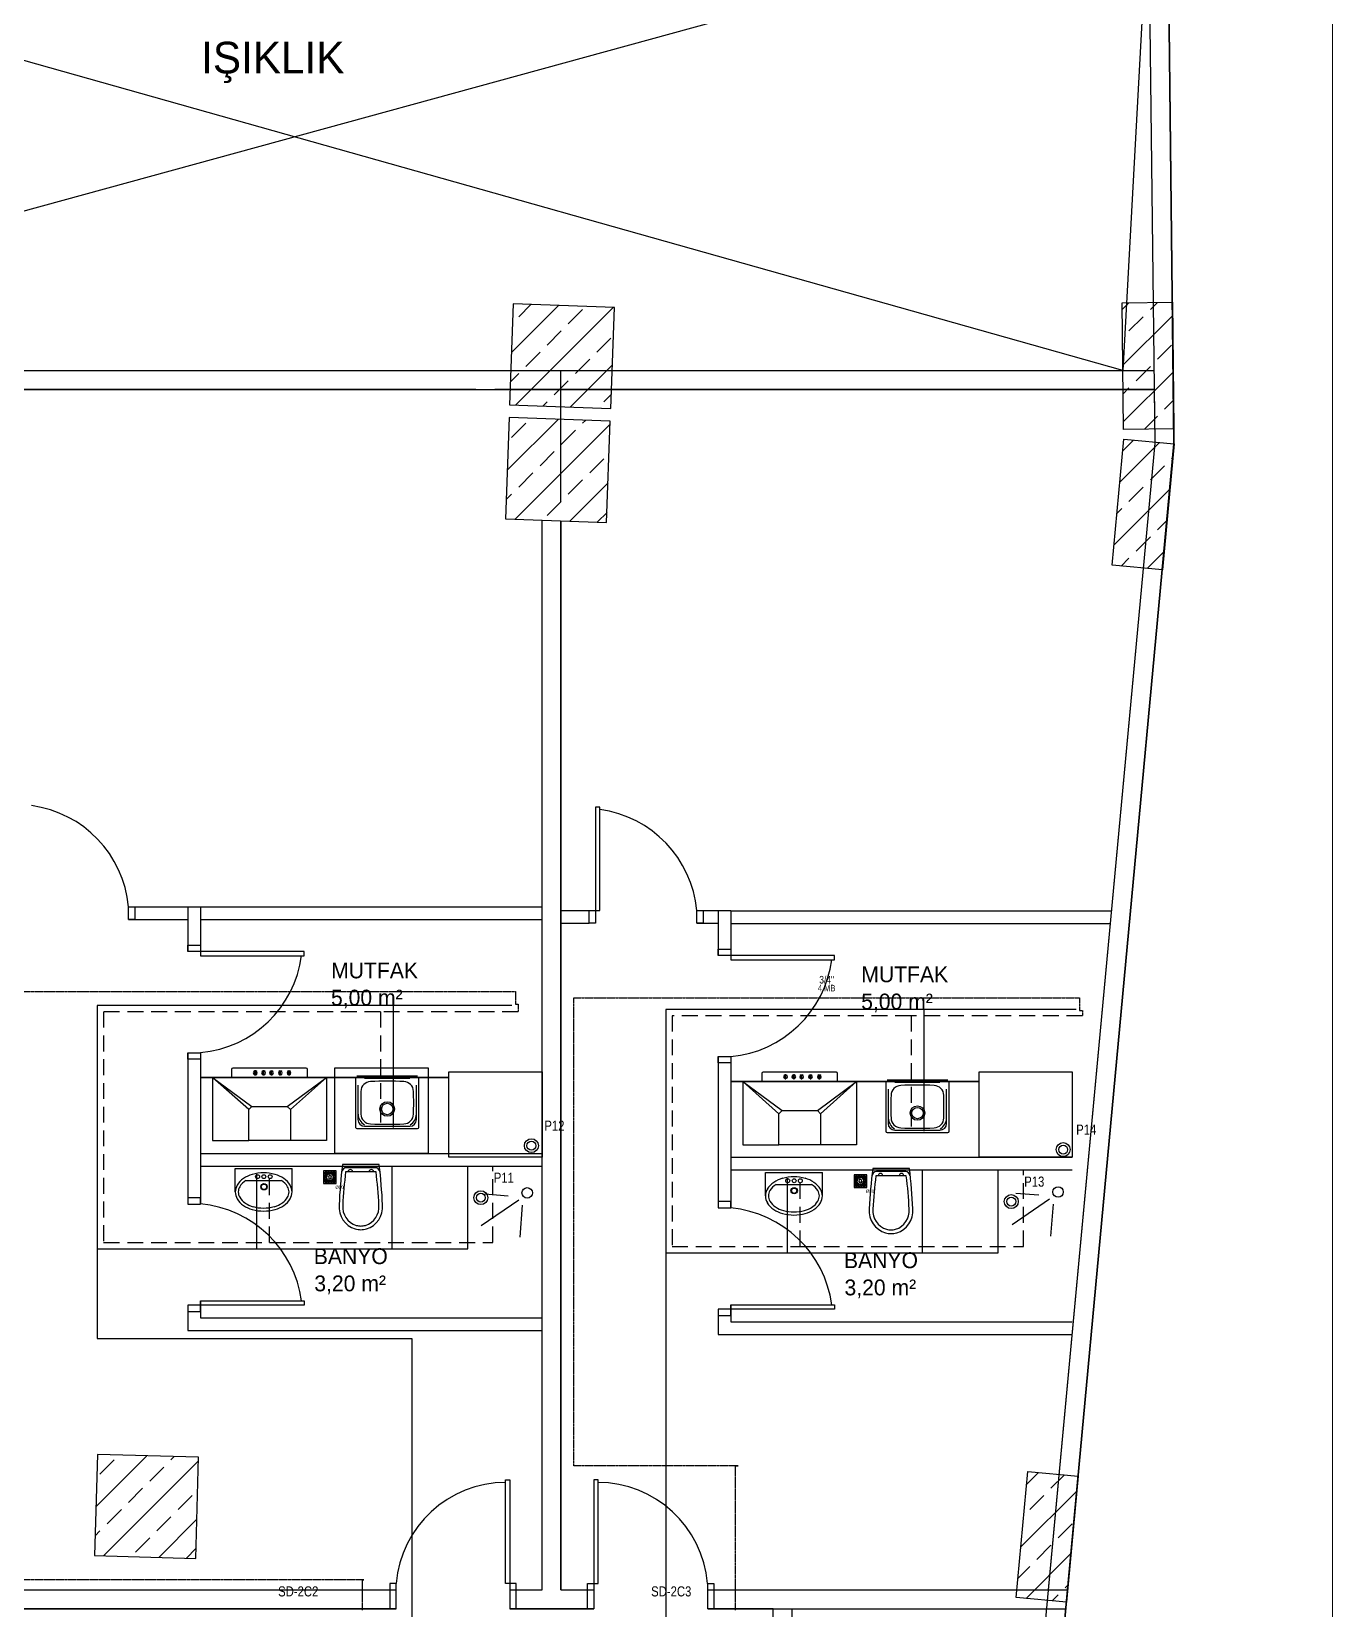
# Model space of a CAD drawing. Header units: centimetres. Extents: x 247996 to 315152, y -468471 to -440326.
# Drawn here: x 257672 to 258701, y -444081 to -442834 of the extents above; entities that cross this region are included whole.
import ezdxf
from ezdxf.enums import TextEntityAlignment as Align

# ---------------------------------------------------------------- set-up
doc = ezdxf.new("R2010")
doc.units = ezdxf.units.CM
doc.linetypes.add('0', pattern=[500, 500])
doc.linetypes.add('BASMA HATTI', pattern=[0.375, 0.25, -0.125])
for name, color, linetype, lineweight in [('SCOTT-ANTED', 144, 'Continuous', 0), ('SCOTT-MTY-SICAKSU-BORU', 1, 'BASMA HATTI', 30), ('SCOTT-MTY-SOGUKSU-BORU', 5, '0', 30), ('SCOTT-MTY-TEMIZSU-CAP', 101, 'Continuous', 30)]:
    doc.layers.add(name, color=color, linetype=linetype, lineweight=lineweight)
for name, color, linetype in [('SCOTT-MD-YUK-BIRIMI', 7, 'Continuous'), ('SCOTT-MKDU0', 50, 'Continuous'), ('SCOTT-MTY-PISSU-KOLON', 211, 'Continuous'), ('SCOTT-MTY-PISSU-KOLONNO', 211, 'Continuous'), ('SCOTT-MTY-SAYAC', 3, 'Continuous'), ('SCOTT-MTY-TEFRIS', 15, 'Continuous'), ('SCOTT-MTY-VANA', 1, 'Continuous')]:
    doc.layers.add(name, color=color, linetype=linetype)
doc.styles.add('CAP', font='wturkce.SHX', dxfattribs={"width": 0.65})
doc.styles.add('MtXpl_Comic_Sans_MS', font='comic.ttf')
doc.styles.add('ROTAS', font='arial.ttf')

# ---------------------------------------------------------------- blocks, each defined once
blk = doc.blocks.new('T-KOLON-P')
for radius in [5.5, 3.5]:
    blk.add_circle((0, 0), radius)
blk = doc.blocks.new('SUZGEC1')
at = {"layer": 'SCOTT-MTY-TEFRIS'}
blk.add_lwpolyline([(-5, -5), (-5, 5), (5, 5), (5, -5)], close=True, dxfattribs=at)
for points in [[(-4.3, 3.9), (-2, 1.5, 0.029484), (-2.2, 1.3), (-4.3, 2.5)], [(-2.5, 0.3), (-4.3, 0.3), (-4.3, 1.7), (-2.4, 0.7, 0.032775)], [(-3.9, 4.3), (-2.5, 4.3), (-1.3, 2.2, 0.029484), (-1.5, 2)], [(-0.7, 2.4, -0.032775), (-0.3, 2.5), (-0.3, 4.3), (-1.7, 4.3)], [(0.3, 2.5), (0.3, 4.3), (1.7, 4.3), (0.7, 2.4, 0.032775)], [(1.3, 2.2), (2.5, 4.3), (3.9, 4.3), (1.5, 2, 0.029484)], [(4.3, 3.9), (2, 1.5, -0.029484), (2.2, 1.3), (4.3, 2.5)], [(4.3, 0.3), (4.3, 1.7), (2.4, 0.7, -0.032775), (2.5, 0.3)], [(-2.5, -0.3), (-4.3, -0.3), (-4.3, -1.7), (-2.4, -0.7, -0.032775)], [(-4.3, -3.9), (-2, -1.5, -0.029484), (-2.2, -1.3), (-4.3, -2.5)], [(-3.9, -4.3), (-2.5, -4.3), (-1.3, -2.2, -0.029484), (-1.5, -2)], [(-0.3, -4.3), (-1.7, -4.3), (-0.7, -2.4, 0.032775), (-0.3, -2.5)], [(0.3, -2.5), (0.3, -4.3), (1.7, -4.3), (0.7, -2.4, -0.032775)], [(2.5, -4.3), (1.3, -2.2, 0.029484), (1.5, -2), (3.9, -4.3)], [(4.3, -2.5), (4.3, -3.9), (2, -1.5, 0.029484), (2.2, -1.3)], [(4.3, -0.3), (4.3, -1.7), (2.4, -0.7, 0.032775), (2.5, -0.3)]]:
    blk.add_lwpolyline(points, format="xyb", close=True, dxfattribs=at)
blk.add_circle((0, 0), 1.25, dxfattribs=at)
at = {"layer": 'SCOTT-MD-YUK-BIRIMI', "color": 6, "style": 'CAP'}
for tag, p in [('PS', (-2.1, 0)), ('PSCP', (4.3, 6.7))]:
    blk.add_attdef(tag, p, '', height=2.5, dxfattribs=at)

msp = doc.modelspace()

# ---------------------------------------------------------------- linework, layer by layer
at = {"layer": 'SCOTT-ANTED'}
msp.add_line((258701, -440326.5), (258701, -447826.5), dxfattribs=at)
at = {"layer": 'SCOTT-MKDU0', "color": 8, "ltscale": 0.03}
for p, q in [((258575.7, -443160.1), (258545.4, -440514.4)), ((258545.4, -440514.4), (258575.7, -443160.1)), ((258560.7, -443159.5), (258530.6, -440529.3)), ((257206.8, -443102.1), (258555.5, -442732.1)), ((258535.2, -443102.1), (257225.5, -442732.9)), ((258555.5, -442732.1), (258535.2, -443102.1)), ((258053.1, -443049.5), (258050.3, -443129.4)), ((258051.8, -443087.8), (258088.8, -443050.7)), ((258133.1, -443052.3), (258053.1, -443049.5)), ((258054.9, -443129.6), (258132.2, -443052.3)), ((258057.5, -443059.6), (258067.1, -443050)), ((258096.7, -443065.2), (258108, -443054)), ((258130.2, -443132.3), (258133.1, -443052.3)), ((258534.6, -443048.7), (258574.6, -443048.2)), ((258534.6, -443053.9), (258539.9, -443048.6)), ((258535.7, -443148.7), (258534.6, -443048.7)), ((258557, -443054), (258562.7, -443048.4)), ((258574.6, -443048.2), (258575.7, -443148.2)), ((258535.1, -443098.3), (258574.7, -443058.8)), ((258540.1, -443070.9), (258551.4, -443059.6)), ((258079.9, -443082.1), (258091.1, -443070.9)), ((258119.2, -443087.7), (258130.4, -443076.5)), ((258562.6, -443093.3), (258573.8, -443082.1)), ((258063.1, -443098.9), (258074.3, -443087.7)), ((258102.4, -443104.5), (258113.6, -443093.3)), ((257206.8, -443102.1), (258560, -443102.1)), ((258050.9, -443111.1), (258057.5, -443104.5)), ((258090.9, -443205.8), (258090.9, -443102.1)), ((258098.2, -443131.1), (258131.4, -443097.9)), ((258535.6, -443142.7), (258575.2, -443103.2)), ((258545.8, -443110.2), (258557, -443098.9)), ((257206, -443117.1), (258560.2, -443117.1)), ((258023.6, -443117.1), (257528.6, -443117.1)), ((258560.2, -443117.1), (258038.6, -443117.1)), ((258085.5, -443121.4), (258096.7, -443110.2)), ((258535.4, -443120.5), (258540.1, -443115.8)), ((258560.7, -443159.5), (258560.2, -443117.1)), ((258050.3, -443129.4), (258130.2, -443132.3)), ((258076.6, -443130.3), (258079.9, -443127)), ((258124.8, -443127), (258130.6, -443121.2)), ((258568.2, -443132.6), (258575.5, -443125.4)), ((258049.9, -443139.4), (258047, -443219.4)), ((258048.4, -443180.9), (258088.6, -443140.8)), ((258129.9, -443142.3), (258049.9, -443139.4)), ((258051.8, -443155.1), (258063.1, -443143.8)), ((258054.6, -443219.6), (258129.8, -443144.5)), ((258108, -443143.8), (258110.2, -443141.6)), ((258127, -443222.2), (258129.9, -443142.3)), ((258552.3, -443148.5), (258562.6, -443138.2)), ((258091.1, -443160.7), (258102.4, -443149.4)), ((258526.8, -443256), (258536, -443156.4)), ((258535.2, -443165.6), (258543.7, -443157.2)), ((258575.7, -443148.2), (258535.7, -443148.7)), ((258536, -443156.4), (258575.8, -443160.1)), ((258575, -443148.2), (258575.7, -443147.6)), ((258074.3, -443177.5), (258085.5, -443166.3)), ((258188.5, -447327.5), (258575.7, -443160.1)), ((258575.7, -443160.1), (258188.5, -447327.5)), ((258461.1, -444231), (258560.7, -443159.5)), ((258476.5, -444066), (258560.7, -443159.5)), ((258532.9, -443190.4), (258564.2, -443159.1)), ((258575.8, -443160.1), (258566.6, -443259.7)), ((258113.6, -443183.1), (258124.8, -443171.9)), ((258557, -443188.7), (258568.2, -443177.5)), ((258573.8, -443171.9), (258574.9, -443170.9)), ((258057.5, -443194.3), (258068.7, -443183.1)), ((258096.7, -443200), (258108, -443188.7)), ((258098, -443221.2), (258128.1, -443191)), ((258540.1, -443205.6), (258551.4, -443194.3)), ((258047.6, -443204.2), (258051.8, -443200)), ((258079.9, -443216.8), (258091.1, -443205.6)), ((258528.3, -443239.9), (258572.6, -443195.6)), ((258047, -443219.4), (258127, -443222.2)), ((258119.7, -443221.9), (258127.3, -443214.3)), ((258530.6, -443215.1), (258534.5, -443211.2)), ((258075.9, -444066), (258075.9, -443220.4)), ((258075.9, -444066), (258075.9, -443220.4)), ((258090.9, -444066), (258090.9, -443220.9)), ((258090.9, -443220.9), (258090.9, -444066)), ((258562.6, -443228), (258570.3, -443220.4)), ((258545.8, -443244.9), (258557, -443233.6)), ((258566.6, -443259.7), (258526.8, -443256)), ((258533.9, -443256.7), (258540.1, -443250.5)), ((258554.5, -443258.6), (258568, -443245.1)), ((257748.9, -443526), (257805.9, -443526)), ((257795.9, -443526), (257795.9, -443561.4)), ((257805.9, -443526), (257805.9, -443564.7)), ((257805.9, -443526.1), (258075.9, -443526.1)), ((258090.9, -443529.1), (258113.9, -443529.1)), ((258198.3, -443529.1), (258225.2, -443529.1)), ((258215.2, -443529.1), (258215.2, -443564.5)), ((258225.2, -443529.1), (258225.2, -443567.9)), ((258225.2, -443529.2), (258526.4, -443529.2)), ((257748.9, -443536), (257795.9, -443536)), ((257805.9, -443536.1), (258075.9, -443536.1)), ((258090.9, -443539.1), (258113.3, -443539.1)), ((258198.3, -443539.1), (258215.2, -443539.1)), ((258225.2, -443539.2), (258525.4, -443539.2)), ((257795.9, -443641.4), (257795.9, -443761)), ((257805.9, -443641.4), (257805.9, -443761)), ((257830.4, -443654.6), (257830.4, -443660.9)), ((257889.4, -443653.6), (257831.4, -443653.6)), ((257848.8, -443656.3), (257848.8, -443655.8)), ((257849.5, -443655.8), (257848.8, -443655.8)), ((257849.5, -443656.3), (257849.5, -443655.8)), ((257855.4, -443656.3), (257855.4, -443655.8)), ((257856, -443655.8), (257855.4, -443655.8)), ((257856, -443656.3), (257856, -443655.8)), ((257861.6, -443656.3), (257861.6, -443655.8)), ((257861.6, -443655.8), (257862.2, -443655.8)), ((257862.2, -443656.3), (257862.2, -443655.8)), ((257868.6, -443656.3), (257868.6, -443655.8)), ((257868.6, -443655.8), (257869.2, -443655.8)), ((257869.2, -443656.3), (257869.2, -443655.8)), ((257875.6, -443656.3), (257875.6, -443655.8)), ((257875.6, -443655.8), (257876.2, -443655.8)), ((257876.2, -443656.3), (257876.2, -443655.8)), ((257890.4, -443660.9), (257890.4, -443654.6)), ((257912.1, -443721), (257912.1, -443653.3)), ((257912.1, -443653.3), (257985.8, -443653.3)), ((257985.8, -443653.3), (257985.8, -443721)), ((258215.2, -443644.5), (258215.2, -443764.1)), ((258225.2, -443644.5), (258225.2, -443764.1)), ((257805.9, -443661), (258002.3, -443661)), ((258002.3, -443661), (257805.9, -443661)), ((258002.3, -443661), (257805.9, -443661)), ((257843.9, -443686.4), (257815.4, -443660.9)), ((257815.4, -443660.9), (257846.4, -443683.9)), ((257905.4, -443660.9), (257815.4, -443660.9)), ((257815.4, -443660.9), (257815.4, -443710.9)), ((257848.8, -443658.9), (257848.8, -443656.3)), ((257848.8, -443658.9), (257849.5, -443658.9)), ((257849.5, -443658.9), (257849.5, -443656.3)), ((257855.4, -443658.9), (257855.4, -443656.3)), ((257855.4, -443658.9), (257856, -443658.9)), ((257856, -443658.9), (257856, -443656.3)), ((257861.6, -443658.9), (257861.6, -443656.3)), ((257861.6, -443658.9), (257862.2, -443658.9)), ((257862.2, -443658.9), (257862.2, -443656.3)), ((257868.6, -443658.9), (257868.6, -443656.3)), ((257868.6, -443658.9), (257869.2, -443658.9)), ((257869.2, -443658.9), (257869.2, -443656.3)), ((257874.4, -443683.9), (257905.4, -443660.9)), ((257875.6, -443658.9), (257875.6, -443656.3)), ((257875.6, -443658.9), (257876.2, -443658.9)), ((257876.2, -443658.9), (257876.2, -443656.3)), ((257905.4, -443660.9), (257876.9, -443686.4)), ((257905.4, -443660.9), (257905.4, -443710.9)), ((257928.5, -443660.9), (257928.5, -443700.4)), ((257977.5, -443659.9), (257929.5, -443659.9)), ((257930.3, -443667.1), (257930.3, -443694.2)), ((257971.3, -443661.8), (257935.6, -443661.8)), ((257976.6, -443694.2), (257976.6, -443667.1)), ((257978.5, -443700.4), (257978.5, -443660.9)), ((258002.3, -443724.1), (258002.3, -443656.4)), ((258002.3, -443656.4), (258075.9, -443656.4)), ((258075.9, -443656.4), (258075.9, -443724.1)), ((258225.2, -443664.1), (258421.6, -443664.1)), ((258421.6, -443664.1), (258225.2, -443664.1)), ((258421.6, -443664.1), (258225.2, -443664.1)), ((258263.2, -443689.6), (258234.7, -443664.1)), ((258234.7, -443664.1), (258265.7, -443687.1)), ((258324.7, -443664.1), (258234.7, -443664.1)), ((258234.7, -443664.1), (258234.7, -443714.1)), ((258249.7, -443657.8), (258249.7, -443664.1)), ((258308.7, -443656.8), (258250.7, -443656.8)), ((258268.2, -443659.4), (258268.2, -443658.9)), ((258268.8, -443658.9), (258268.2, -443658.9)), ((258268.2, -443662), (258268.2, -443659.4)), ((258268.2, -443662), (258268.8, -443662)), ((258268.8, -443659.4), (258268.8, -443658.9)), ((258268.8, -443662), (258268.8, -443659.4)), ((258274.8, -443659.4), (258274.8, -443658.9)), ((258275.4, -443658.9), (258274.8, -443658.9)), ((258274.8, -443662), (258274.8, -443659.4)), ((258274.8, -443662), (258275.4, -443662)), ((258275.4, -443659.4), (258275.4, -443658.9)), ((258275.4, -443662), (258275.4, -443659.4)), ((258280.9, -443659.4), (258280.9, -443658.9)), ((258280.9, -443658.9), (258281.5, -443658.9)), ((258280.9, -443662), (258280.9, -443659.4)), ((258280.9, -443662), (258281.5, -443662)), ((258281.5, -443659.4), (258281.5, -443658.9)), ((258281.5, -443662), (258281.5, -443659.4)), ((258287.9, -443659.4), (258287.9, -443658.9)), ((258287.9, -443658.9), (258288.5, -443658.9)), ((258287.9, -443662), (258287.9, -443659.4)), ((258287.9, -443662), (258288.5, -443662)), ((258288.5, -443659.4), (258288.5, -443658.9)), ((258288.5, -443662), (258288.5, -443659.4)), ((258293.7, -443687.1), (258324.7, -443664.1)), ((258294.9, -443659.4), (258294.9, -443658.9)), ((258294.9, -443658.9), (258295.5, -443658.9)), ((258294.9, -443662), (258294.9, -443659.4)), ((258294.9, -443662), (258295.5, -443662)), ((258295.5, -443659.4), (258295.5, -443658.9)), ((258295.5, -443662), (258295.5, -443659.4)), ((258324.7, -443664.1), (258296.2, -443689.6)), ((258309.7, -443664.1), (258309.7, -443657.8)), ((258324.7, -443664.1), (258324.7, -443714.1)), ((258347.8, -443664.1), (258347.8, -443703.5)), ((258396.8, -443663.1), (258348.8, -443663.1)), ((258390.6, -443664.9), (258354.9, -443664.9)), ((258397.8, -443703.5), (258397.8, -443664.1)), ((258421.6, -443724.1), (258421.6, -443656.4)), ((258421.6, -443656.4), (258495.2, -443656.4)), ((258495.2, -443656.4), (258495.2, -443724.1)), ((258349.6, -443670.2), (258349.6, -443697.3)), ((258395.9, -443697.3), (258395.9, -443670.2)), ((257929.5, -443701.4), (257977.5, -443701.4)), ((257935.6, -443699.5), (257971.3, -443699.5)), ((258348.8, -443704.5), (258396.8, -443704.5)), ((258354.9, -443702.6), (258390.6, -443702.6)), ((257815.4, -443710.9), (257843.9, -443710.9)), ((257905.4, -443710.9), (257876.9, -443710.9)), ((258234.7, -443714.1), (258263.2, -443714.1)), ((258324.7, -443714.1), (258296.2, -443714.1)), ((257805.9, -443721), (258075.9, -443721)), ((257985.8, -443721), (257912.1, -443721)), ((258075.9, -443724.1), (258002.3, -443724.1)), ((258225.2, -443724.1), (258495.2, -443724.1)), ((258495.2, -443724.1), (258421.6, -443724.1)), ((257805.9, -443731), (258075.9, -443731)), ((257805.9, -443741), (257805.9, -443761)), ((257833.2, -443732.8), (257878.3, -443732.8)), ((257833.2, -443751.5), (257833.2, -443732.8)), ((257841.7, -443742.5), (257869.8, -443742.5)), ((257878.3, -443751.5), (257878.3, -443732.8)), ((258225.2, -443734.1), (258495.2, -443734.1)), ((258252.6, -443736), (258297.6, -443736)), ((258252.6, -443754.6), (258252.6, -443736)), ((258297.6, -443754.6), (258297.6, -443736)), ((258049.1, -443754.7), (258030.7, -443753.3)), ((258225.2, -443744.1), (258225.2, -443764.1)), ((258261, -443745.6), (258289.1, -443745.6)), ((258468.8, -443754), (258450.5, -443752.6)), ((258057.5, -443758), (258027.9, -443778.2)), ((258060.3, -443761.9), (258058.3, -443787.2)), ((258477.3, -443757.3), (258447.7, -443777.5)), ((258480.1, -443761.2), (258478.1, -443786.5)), ((257795.9, -443841), (257795.9, -443861)), ((257805.9, -443837.6), (257805.9, -443851)), ((257805.9, -443837.6), (257805.9, -443851)), ((258225.2, -443840.8), (258225.2, -443854.1)), ((258225.2, -443840.8), (258225.2, -443854.1)), ((257805.9, -443851), (258075.9, -443851)), ((258215.2, -443844.1), (258215.2, -443864.1)), ((258225.2, -443854.1), (258495.2, -443854.1)), ((257795.9, -443861), (258075.9, -443861)), ((258215.2, -443864.1), (258495.2, -443864.1)), ((257724.3, -443958.9), (257722.1, -444038.8)), ((257723.2, -444000.1), (257763.3, -443960)), ((257804.3, -443961.1), (257724.3, -443958.9)), ((257726.3, -443974.5), (257737.5, -443963.3)), ((257729.1, -444039), (257804.2, -443963.9)), ((257782.4, -443963.3), (257785.1, -443960.6)), ((257802, -444041.1), (257804.3, -443961.1)), ((257765.6, -443980.1), (257776.8, -443968.9)), ((258450.9, -444072), (258460.2, -443972.4)), ((258459.3, -443982.4), (258468.5, -443973.2)), ((258460.2, -443972.4), (258500, -443976.1)), ((258478.4, -443985.7), (258489, -443975.1)), ((258500, -443976.1), (258490.8, -444075.7)), ((257748.8, -443997), (257760, -443985.7)), ((257788.1, -444002.6), (257799.3, -443991.3)), ((258454.7, -444031.9), (258499, -443987.6)), ((258461.6, -444002.6), (258472.8, -443991.3)), ((257731.9, -444013.8), (257743.2, -444002.6)), ((257771.2, -444019.4), (257782.4, -444008.2)), ((257772.8, -444040.3), (257802.9, -444010.2)), ((258484, -444025), (258495.2, -444013.8)), ((257722.5, -444023.2), (257726.3, -444019.4)), ((257754.4, -444036.2), (257765.6, -444025)), ((257722.1, -444038.8), (257802, -444041.1)), ((257794.6, -444040.9), (257802.2, -444033.3)), ((258458.8, -444072.7), (258494.4, -444037.1)), ((258467.2, -444041.9), (258478.4, -444030.6)), ((258452.4, -444056.7), (258461.6, -444047.5)), ((257285.1, -444066), (257960.5, -444066)), ((257528.6, -444066), (257960.5, -444066)), ((258050.5, -444066), (258075.9, -444066)), ((258050.5, -444066), (258075.9, -444066)), ((258090.9, -444066), (258116.9, -444066)), ((258090.9, -444066), (258116.9, -444066)), ((258206.9, -444066), (258491.5, -444066)), ((258206.9, -444066), (258476.5, -444066)), ((258489.6, -444064.3), (258492.1, -444061.9)), ((258490.8, -444075.7), (258450.9, -444072)), ((258479.3, -444074.6), (258484, -444069.9)), ((257960.5, -444081), (257142.1, -444081)), ((257285.1, -444081), (257960.5, -444081)), ((258050.5, -444081), (258116.9, -444081)), ((258116.9, -444081), (258050.5, -444081)), ((258206.9, -444081), (258490.1, -444081)), ((258258.6, -444081), (258206.9, -444081)), ((258258.6, -444098), (258258.6, -444081)), ((258258.6, -444231), (258258.6, -444081)), ((258273.6, -444093), (258273.6, -444081))]:
    msp.add_line(p, q, dxfattribs=at)
for points in [[(258118.3, -443529.1), (258121.7, -443529.1), (258121.7, -443447.2), (258118.3, -443447.2)], [(257805.9, -443561.4), (257805.9, -443564.7), (257887.8, -443564.7), (257887.8, -443561.4)], [(258225.2, -443564.5), (258225.2, -443567.9), (258307.1, -443567.9), (258307.1, -443564.5)], [(257805.9, -443841), (257805.9, -443837.6), (257887.8, -443837.6), (257887.8, -443841)], [(258225.2, -443844.1), (258225.2, -443840.8), (258307.1, -443840.8), (258307.1, -443844.1)], [(258050.5, -444061), (258047.1, -444061), (258047.1, -443979.1), (258050.5, -443979.1)], [(258050.5, -444061), (258047.1, -444061), (258047.1, -443979.1), (258050.5, -443979.1)], [(258050.5, -444061), (258047.1, -444061), (258047.1, -443979.1), (258050.5, -443979.1)], [(258116.9, -444061), (258120.2, -444061), (258120.2, -443979.1), (258116.9, -443979.1)], [(258116.9, -444061), (258120.2, -444061), (258120.2, -443979.1), (258116.9, -443979.1)], [(258116.9, -444061), (258120.2, -444061), (258120.2, -443979.1), (258116.9, -443979.1)]]:
    msp.add_lwpolyline(points, close=True, dxfattribs=at)
for points in [[(257753.9, -443536), (257748.9, -443536), (257748.9, -443526), (257753.9, -443526), (257753.9, -443536)], [(258118.3, -443539.1), (258113.3, -443539.1), (258113.3, -443529.1), (258118.3, -443529.1), (258118.3, -443539.1)], [(258203.3, -443539.1), (258198.3, -443539.1), (258198.3, -443529.1), (258203.3, -443529.1), (258203.3, -443539.1)], [(257795.9, -443561.4), (257795.9, -443556.4), (257805.9, -443556.4), (257805.9, -443561.4), (257795.9, -443561.4)], [(258215.2, -443564.5), (258215.2, -443559.5), (258225.2, -443559.5), (258225.2, -443564.5), (258215.2, -443564.5)], [(257795.9, -443646.4), (257795.9, -443641.4), (257805.9, -443641.4), (257805.9, -443646.4), (257795.9, -443646.4)], [(258215.2, -443649.5), (258215.2, -443644.5), (258225.2, -443644.5), (258225.2, -443649.5), (258215.2, -443649.5)], [(257795.9, -443756), (257795.9, -443761), (257805.9, -443761), (257805.9, -443756), (257795.9, -443756)], [(258215.2, -443759.1), (258215.2, -443764.1), (258225.2, -443764.1), (258225.2, -443759.1), (258215.2, -443759.1)], [(257795.9, -443841), (257795.9, -443846), (257805.9, -443846), (257805.9, -443841), (257795.9, -443841)], [(258215.2, -443844.1), (258215.2, -443849.1), (258225.2, -443849.1), (258225.2, -443844.1), (258215.2, -443844.1)], [(257955.5, -444081), (257960.5, -444081), (257960.5, -444061), (257955.5, -444061), (257955.5, -444081)], [(257955.5, -444081), (257960.5, -444081), (257960.5, -444061), (257955.5, -444061), (257955.5, -444081)], [(257955.5, -444081), (257960.5, -444081), (257960.5, -444061), (257955.5, -444061), (257955.5, -444081)], [(258050.5, -444081), (258055.5, -444081), (258055.5, -444061), (258050.5, -444061), (258050.5, -444081)], [(258050.5, -444081), (258055.5, -444081), (258055.5, -444061), (258050.5, -444061), (258050.5, -444081)], [(258050.5, -444081), (258055.5, -444081), (258055.5, -444061), (258050.5, -444061), (258050.5, -444081)], [(258116.9, -444081), (258111.9, -444081), (258111.9, -444061), (258116.9, -444061), (258116.9, -444081)], [(258116.9, -444081), (258111.9, -444081), (258111.9, -444061), (258116.9, -444061), (258116.9, -444081)], [(258116.9, -444081), (258111.9, -444081), (258111.9, -444061), (258116.9, -444061), (258116.9, -444081)], [(258211.9, -444081), (258206.9, -444081), (258206.9, -444061), (258211.9, -444061), (258211.9, -444081)], [(258211.9, -444081), (258206.9, -444081), (258206.9, -444061), (258211.9, -444061), (258211.9, -444081)], [(258211.9, -444081), (258206.9, -444081), (258206.9, -444061), (258211.9, -444061), (258211.9, -444081)]]:
    msp.add_lwpolyline(points, dxfattribs=at)
for points in [[(257918, -443729.9, 0.01664), (257915.4, -443761.7, 0.351622), (257928.2, -443780.7, 0.068714), (257932.6, -443781.3, 0.068714), (257937, -443780.7, 0.351622), (257949.8, -443761.7, 0.01664), (257947.2, -443729.9)], [(257920.6, -443735.5, 0.016866), (257918.3, -443761.9, 0.351778), (257929, -443777.9, 0.068022), (257932.6, -443778.4, 0.068022), (257936.2, -443777.9, 0.351778), (257946.9, -443761.9, 0.016866), (257944.6, -443735.5)], [(258337.4, -443733, 0.01664), (258334.7, -443764.9, 0.351622), (258347.5, -443783.8, 0.068714), (258351.9, -443784.4, 0.068714), (258356.4, -443783.8, 0.351622), (258369.1, -443764.9, 0.01664), (258366.5, -443733)], [(258339.9, -443738.6, 0.016866), (258337.6, -443765.1, 0.351778), (258348.3, -443781, 0.068022), (258351.9, -443781.5, 0.068022), (258355.5, -443781, 0.351778), (258366.3, -443765.1, 0.016866), (258364, -443738.6)]]:
    msp.add_lwpolyline(points, format="xyb", close=True, dxfattribs=at)
for points in [[(257947.5, -443735.4, 0.389191), (257944.1, -443732.3), (257932.6, -443732.3), (257921.1, -443732.3, 0.389191), (257917.7, -443735.4, 0.389191)], [(258366.8, -443738.5, 0.389191), (258363.5, -443735.4), (258351.9, -443735.4), (258340.4, -443735.4, 0.389191), (258337.1, -443738.5, 0.389191)]]:
    msp.add_lwpolyline(points, format="xyb", dxfattribs=at)
for centre, radius in [((257850.9, -443739.4), 1.56), ((257855.9, -443739.4), 1.56), ((257860.9, -443739.4), 1.56), ((258270.2, -443742.6), 1.56), ((258275.3, -443742.6), 1.56), ((258280.2, -443742.6), 1.56), ((257856, -443747.4), 2.52), ((257856, -443747.4), 2.12), ((258064.2, -443752.2, 51), 4.14), ((258275.3, -443750.5), 2.52), ((258275.3, -443750.5), 2.12), ((258484, -443751.5, 51), 4.14)]:
    msp.add_circle(centre, radius, dxfattribs=at)
for centre, radius, start, end in [((257660.3, -443534.2), 88.9, 5.3081, 82.3253), ((258109.8, -443537.3), 88.9, 5.3081, 82.3253), ((257797.7, -443552.8), 88.9, 275.3081, 352.3253), ((258217, -443556), 88.9, 275.3081, 352.3253), ((257831.4, -443654.6), 1, 90, 180), ((257849.1, -443657.3), 1.54, 100.5379, 259.4246), ((257849.1, -443657.3), 1.54, 282.6233, 77.3765), ((257855.7, -443657.3), 1.54, 100.5379, 259.4246), ((257855.7, -443657.3), 1.54, 282.6233, 77.3765), ((257861.9, -443657.3), 1.54, 100.5379, 259.4246), ((257861.9, -443657.3), 1.54, 282.6233, 77.3765), ((257868.9, -443657.3), 1.54, 100.5379, 259.4246), ((257868.9, -443657.3), 1.54, 282.6233, 77.3765), ((257875.8, -443657.3), 1.54, 100.5379, 259.4246), ((257875.8, -443657.3), 1.54, 282.6233, 77.3765), ((257889.4, -443654.6), 1, 0, 90), ((258250.7, -443657.8), 1, 90, 180), ((258268.5, -443660.4), 1.54, 100.5379, 259.4246), ((258268.5, -443660.4), 1.54, 282.6233, 77.3765), ((258275, -443660.4), 1.54, 100.5379, 259.4246), ((258275, -443660.4), 1.54, 282.6233, 77.3765), ((258281.2, -443660.4), 1.54, 100.5379, 259.4246), ((258281.2, -443660.4), 1.54, 282.6233, 77.3765), ((258288.2, -443660.4), 1.54, 100.5379, 259.4246), ((258288.2, -443660.4), 1.54, 282.6233, 77.3765), ((258295.2, -443660.4), 1.54, 100.5379, 259.4246), ((258295.2, -443660.4), 1.54, 282.6233, 77.3765), ((258308.7, -443657.8), 1, 0, 90), ((257849.4, -443755.1), 17.2, 123.8347, 148.2866), ((257849.4, -443755.1), 14.8, 121.3767, 148.2866), ((257853.2, -443760.8), 24.1, 105.5176, 123.8347), ((257855.7, -443769.9), 33.5, 90, 105.5176), ((257855.7, -443769.9), 33.5, 74.4824, 90), ((257858.3, -443760.8), 24.1, 56.1653, 74.4824), ((257862.1, -443755.1), 14.8, 31.7134, 58.6233), ((257862.1, -443755.1), 17.2, 31.7134, 56.1653), ((257924.3, -443735.5), 1.78, 0, 180), ((257940.9, -443735.5), 1.78, 0, 180), ((258272.6, -443763.9), 24.1, 105.5176, 123.8347), ((258275.1, -443773), 33.5, 90, 105.5176), ((258275.1, -443773), 33.5, 74.4824, 90), ((258277.6, -443763.9), 24.1, 56.1653, 74.4824), ((258343.6, -443738.6), 1.78, 0, 180), ((258360.2, -443738.6), 1.78, 0, 180), ((257843.6, -443751.5), 10.3, 148.2866, 180), ((257843.6, -443751.5), 10.3, 180, 211.7134), ((257843.6, -443751.5), 7.93, 148.2866, 180), ((257843.6, -443751.5), 7.93, 180, 211.7134), ((257849.4, -443747.9), 14.8, 211.7134, 236.1653), ((257862.1, -443747.9), 14.8, 303.8347, 328.2866), ((257867.9, -443751.5), 7.93, 0, 31.7134), ((257867.9, -443751.5), 7.93, 328.2866, 0), ((257867.9, -443751.5), 10.3, 0, 31.7134), ((257867.9, -443751.5), 10.3, 328.2866, 0), ((258262.9, -443754.6), 10.3, 148.2866, 180), ((258262.9, -443754.6), 10.3, 180, 211.7134), ((258268.7, -443758.2), 17.2, 123.8347, 148.2866), ((258262.9, -443754.6), 7.93, 148.2866, 180), ((258262.9, -443754.6), 7.93, 180, 211.7134), ((258268.7, -443758.2), 14.8, 121.3767, 148.2866), ((258281.4, -443758.2), 14.8, 31.7134, 58.6233), ((258281.4, -443758.2), 17.2, 31.7134, 56.1653), ((258287.3, -443754.6), 7.93, 0, 31.7134), ((258287.3, -443754.6), 7.93, 328.2866, 0), ((258287.3, -443754.6), 10.3, 0, 31.7134), ((258287.3, -443754.6), 10.3, 328.2866, 0), ((257797.7, -443849.5), 88.9, 7.6747, 84.6919), ((257849.4, -443747.9), 17.2, 211.7134, 236.1653), ((257853.2, -443742.2), 24.1, 236.1653, 254.4824), ((257853.2, -443742.2), 21.7, 236.1653, 254.4824), ((257855.7, -443733.1), 33.5, 254.4824, 270), ((257855.7, -443733.1), 31.1, 254.4824, 270), ((257855.7, -443733.1), 31.1, 270, 285.5176), ((257855.7, -443733.1), 33.5, 270, 285.5176), ((257858.3, -443742.2), 21.7, 285.5176, 303.8347), ((257858.3, -443742.2), 24.1, 285.5176, 303.8347), ((257862.1, -443747.9), 17.2, 303.8347, 328.2866), ((258217, -443852.6), 88.9, 7.6747, 84.6919), ((258268.7, -443751), 17.2, 211.7134, 236.1653), ((258268.7, -443751), 14.8, 211.7134, 236.1653), ((258272.6, -443745.3), 24.1, 236.1653, 254.4824), ((258272.6, -443745.3), 21.7, 236.1653, 254.4824), ((258275.1, -443736.2), 31.1, 254.4824, 270), ((258275.1, -443736.2), 31.1, 270, 285.5176), ((258277.6, -443745.3), 21.7, 285.5176, 303.8347), ((258277.6, -443745.3), 24.1, 285.5176, 303.8347), ((258281.4, -443751), 14.8, 303.8347, 328.2866), ((258281.4, -443751), 17.2, 303.8347, 328.2866), ((258275.1, -443736.2), 33.5, 254.4824, 270), ((258275.1, -443736.2), 33.5, 270, 285.5176), ((258047.7, -444068.6), 87.6, 90.3687, 174.9809), ((258047.7, -444068.6), 87.6, 90.3687, 174.9809), ((258047.7, -444068.6), 87.6, 90.3687, 174.9809), ((258119.6, -444068.6), 87.6, 5.0191, 89.6313), ((258119.6, -444068.6), 87.6, 5.0191, 89.6313), ((258119.6, -444068.6), 87.6, 5.0191, 89.6313)]:
    msp.add_arc(centre, radius, start, end, dxfattribs=at)
for centre, major_axis, start_param, end_param in [((257940.6, -443672.2), (5.66, -5.66), 2.395934, 3.900021), ((257953.5, -443996.2), (332.3, 0), 1.531058, 1.610536), ((257966.3, -443672.2), (5.66, -5.66), 0.812368, 2.316455), ((258359.9, -443675.3), (5.66, -5.66), 2.395934, 3.900021), ((258372.8, -443999.3), (332.3, 0), 1.531058, 1.610536), ((258385.7, -443675.3), (5.66, -5.66), 0.812368, 2.316455), ((258264.7, -443680.9), (-234.9, -234.9), 5.470817, 5.524757), ((257953.5, -443685.9), (-4.07, -4.07), 3.926991, 10.210176), ((257642.2, -443680.9), (234.9, -234.9), 0.758428, 0.812368), ((258684, -443684.1), (-234.9, -234.9), 5.470817, 5.524757), ((258061.5, -443684.1), (234.9, -234.9), 0.758428, 0.812368), ((257940.5, -443689.7), (-7.14, -7.14), 5.524757, 6.541187), ((257940.6, -443689.7), (-5.66, -5.66), 5.524757, 7.028844), ((257953.5, -443685.9), (-3.18, -3.18), 3.926991, 10.210176), ((257966.3, -443689.7), (-5.66, -5.66), 0.825137, 2.329224), ((257966.5, -443689.7), (7.14, -7.14), -0.258001, 0.758428), ((258359.8, -443692.8), (-7.14, -7.14), 5.524757, 6.541187), ((258359.9, -443692.8), (-5.66, -5.66), 5.524757, 7.028844), ((258372.8, -443689.1), (-4.07, -4.07), 3.926991, 10.210176), ((258372.8, -443689.1), (-3.18, -3.18), 3.926991, 10.210176), ((258385.7, -443692.8), (-5.66, -5.66), 0.825137, 2.329224), ((258385.8, -443692.8), (7.14, -7.14), -0.258001, 0.758428), ((257929.5, -443700.4), (0.707, -0.707), 3.926991, 5.497787), ((257935.6, -443694.2), (-3.75, -3.75), 5.497787, 7.068583), ((257953.5, -443365.7), (332.3, 0), 4.67265, 4.752129), ((257971.3, -443694.2), (3.75, -3.75), -0.785398, 0.785398), ((257977.5, -443700.4), (0.707, -0.707), -0.785398, 0.785398), ((258348.8, -443703.5), (0.707, -0.707), 3.926991, 5.497787), ((258354.9, -443697.3), (-3.75, -3.75), 5.497787, 7.068583), ((258372.8, -443368.8), (332.3, 0), 4.67265, 4.752129), ((258390.6, -443697.3), (3.75, -3.75), -0.785398, 0.785398), ((258396.8, -443703.5), (0.707, -0.707), -0.785398, 0.785398)]:
    msp.add_ellipse(centre, major_axis=major_axis, ratio=1, start_param=start_param, end_param=end_param, dxfattribs=at)
at = {"layer": 'SCOTT-MKDU0', "color": 8, "ltscale": 0.03, "invisible_edges": 4}
for points in [[(257846.4, -443683.9), (257874.4, -443683.9), (257876.9, -443686.4), (257843.9, -443686.4)], [(257876.9, -443710.9), (257843.9, -443710.9), (257843.9, -443686.4), (257876.9, -443686.4)], [(258265.7, -443687.1), (258293.7, -443687.1), (258296.2, -443689.6), (258263.2, -443689.6)], [(258296.2, -443714.1), (258263.2, -443714.1), (258263.2, -443689.6), (258296.2, -443689.6)]]:
    msp.add_3dface(points, dxfattribs=at)
at = {"layer": 'SCOTT-MTY-SICAKSU-BORU', "ltscale": 50}
for p, q in [((257729.2, -443609.1), (257729.2, -443791.4)), ((257948.1, -443609.1), (257729.2, -443609.1)), ((258057, -443609.1), (257948.1, -443609.1)), ((258178.7, -443612.2), (258178.7, -443794.5)), ((258367.8, -443612.2), (258178.7, -443612.2)), ((258503.3, -443612.2), (258367.8, -443612.2)), ((257729.2, -443791.4), (257860.4, -443791.4)), ((257860.4, -443791.4), (258037.1, -443791.4)), ((258178.7, -443794.5), (258280, -443794.5)), ((258280, -443794.5), (258456.7, -443794.5))]:
    msp.add_line(p, q, dxfattribs=at)
at = {"layer": 'SCOTT-MTY-SICAKSU-BORU'}
for points in [[(257934, -444082), (257934, -444058), (257935, -444058), (257625, -444058), (257625, -443593), (258055, -443593), (258055, -443603), (258057, -443603), (258057, -443609.1)], [(258229, -444082), (258229, -443968), (258231, -443968), (258101, -443968), (258101, -443598), (258501, -443598), (258501, -443608), (258503.3, -443608), (258503.3, -443612.2)]]:
    msp.add_lwpolyline(points, dxfattribs=at)
at = {"layer": 'SCOTT-MTY-SICAKSU-BORU', "ltscale": 50}
for points in [[(257948.1, -443609.1), (257948.1, -443700.4)], [(258367.8, -443612.2), (258367.8, -443703.5)], [(257860.4, -443791.4), (257860.4, -443737.4)], [(258037.1, -443791.4), (258037.1, -443731)], [(258280, -443794.5), (258280, -443740.5)], [(258456.7, -443794.5), (258456.7, -443734.1)]]:
    msp.add_lwpolyline(points, dxfattribs=at)
at = {"layer": 'SCOTT-MTY-SOGUKSU-BORU', "ltscale": 50}
for p, q in [((257724.2, -443604.1), (257724.2, -443796.4)), ((257958.1, -443604.1), (257724.2, -443604.1)), ((258052, -443604.1), (257958.1, -443604.1)), ((258173.7, -443607.2), (258173.7, -443799.5)), ((258377.8, -443607.2), (258173.7, -443607.2)), ((258498.3, -443607.2), (258377.8, -443607.2)), ((257724.2, -443796.4), (257850.4, -443796.4)), ((257850.4, -443796.4), (257957.4, -443796.4)), ((257957.4, -443796.4), (258017.1, -443796.4)), ((258173.7, -443799.5), (258270, -443799.5)), ((258270, -443799.5), (258376.9, -443799.5)), ((258376.9, -443799.5), (258436.7, -443799.5))]:
    msp.add_line(p, q, dxfattribs=at)
for points in [[(257958.1, -443604.1), (257958.1, -443700.4)], [(258377.8, -443607.2), (258377.8, -443703.5)], [(257850.4, -443796.4), (257850.4, -443737.4)], [(257957.4, -443796.4), (257957.4, -443731.1)], [(258017.1, -443796.4), (258017.1, -443731)], [(258270, -443799.5), (258270, -443740.5)], [(258376.9, -443799.5), (258376.9, -443734.2)], [(258436.7, -443799.5), (258436.7, -443734.1)], [(257724.2, -443796.4), (257724.2, -443867.2), (257973, -443867.2), (257973, -444125.8)], [(258173.7, -443799.5), (258173.7, -443870.3), (258173.7, -443870.3), (258173.7, -444025.1), (258173.7, -444025.1), (258173.7, -444092.5)]]:
    msp.add_lwpolyline(points, dxfattribs=at)

# ---------------------------------------------------------------- block references
at = {"layer": 'SCOTT-MTY-PISSU-KOLON'}
for p in [(258067.5, -443714.9), (258488.1, -443718), (258027.5, -443756), (258447, -443759.1)]:
    msp.add_blockref('T-KOLON-P', p, dxfattribs=at)
at = {"layer": 'SCOTT-MTY-VANA'}
ref = msp.add_blockref('SUZGEC1', (257908.2, -443739.8), dxfattribs=dict(at, xscale=-1, rotation=180))
ref.add_attrib('PS', '2 SB', (257903.8, -443742.3), dxfattribs={"layer": 'SCOTT-MD-YUK-BIRIMI', "color": 6, "height": 2.5, "style": 'CAP'})
ref.add_attrib('PSCP', '%%C50', (257912.5, -443749), dxfattribs={"layer": 'SCOTT-MD-YUK-BIRIMI', "color": 6, "height": 2.5, "style": 'CAP'})
ref = msp.add_blockref('SUZGEC1', (258327.7, -443742.9), dxfattribs=dict(at, xscale=-1, rotation=180))
ref.add_attrib('PS', '2 SB', (258323.4, -443745.4), dxfattribs={"layer": 'SCOTT-MD-YUK-BIRIMI', "color": 6, "height": 2.5, "style": 'CAP'})
ref.add_attrib('PSCP', '%%C50', (258332, -443752.1), dxfattribs={"layer": 'SCOTT-MD-YUK-BIRIMI', "color": 6, "height": 2.5, "style": 'CAP'})

# ---------------------------------------------------------------- texts
at = {"layer": 'SCOTT-MKDU0', "color": 8, "ltscale": 0.03, "style": 'MtXpl_Comic_Sans_MS'}
for s, height, p in [('IŞIKLIK', 25, (257806.3, -442867.3)), ('MUTFAK', 12.5, (257909.1, -443582.6)), ('MUTFAK', 12.5, (258328.4, -443585.7)), ('5,00 m²', 12.5, (257909, -443604.1)), ('5,00 m²', 12.5, (258328.3, -443607.2)), ('BANYO', 12.5, (257895.4, -443808.5)), ('BANYO', 12.5, (258314.7, -443811.7)), ('3,20 m²', 12.5, (257895.8, -443830)), ('3,20 m²', 12.5, (258315.1, -443833.2))]:
    msp.add_text(s, height=height, rotation=360, dxfattribs=at).set_placement(p)
at = {"layer": 'SCOTT-MTY-PISSU-KOLONNO', "style": 'ROTAS', "width": 0.8}
for s, p in [('P12', (258085.7, -443699.1)), ('P14', (258506.3, -443702.2)), ('P11', (258045.7, -443740.2)), ('P13', (258465.2, -443743.3))]:
    msp.add_text(s, height=8, dxfattribs=at).set_placement(p, align=Align.MIDDLE_CENTER)
at = {"layer": 'SCOTT-MTY-SAYAC', "style": 'ROTAS', "width": 0.8}
for s, p in [('SD-2C2', (257883.1, -444067.2)), ('SD-2C3', (258178.1, -444067.2))]:
    msp.add_text(s, height=8, dxfattribs=at).set_placement(p, align=Align.MIDDLE_CENTER)
at = {"layer": 'SCOTT-MTY-TEMIZSU-CAP', "style": 'ROTAS', "width": 0.8}
for s, height, p in [('3/4"', 6, (258301, -443583.7)), ('4 MB', 5.1, (258301, -443590.3))]:
    msp.add_text(s, height=height, dxfattribs=at).set_placement(p, align=Align.MIDDLE_CENTER)

doc.saveas('drawing.dxf')
